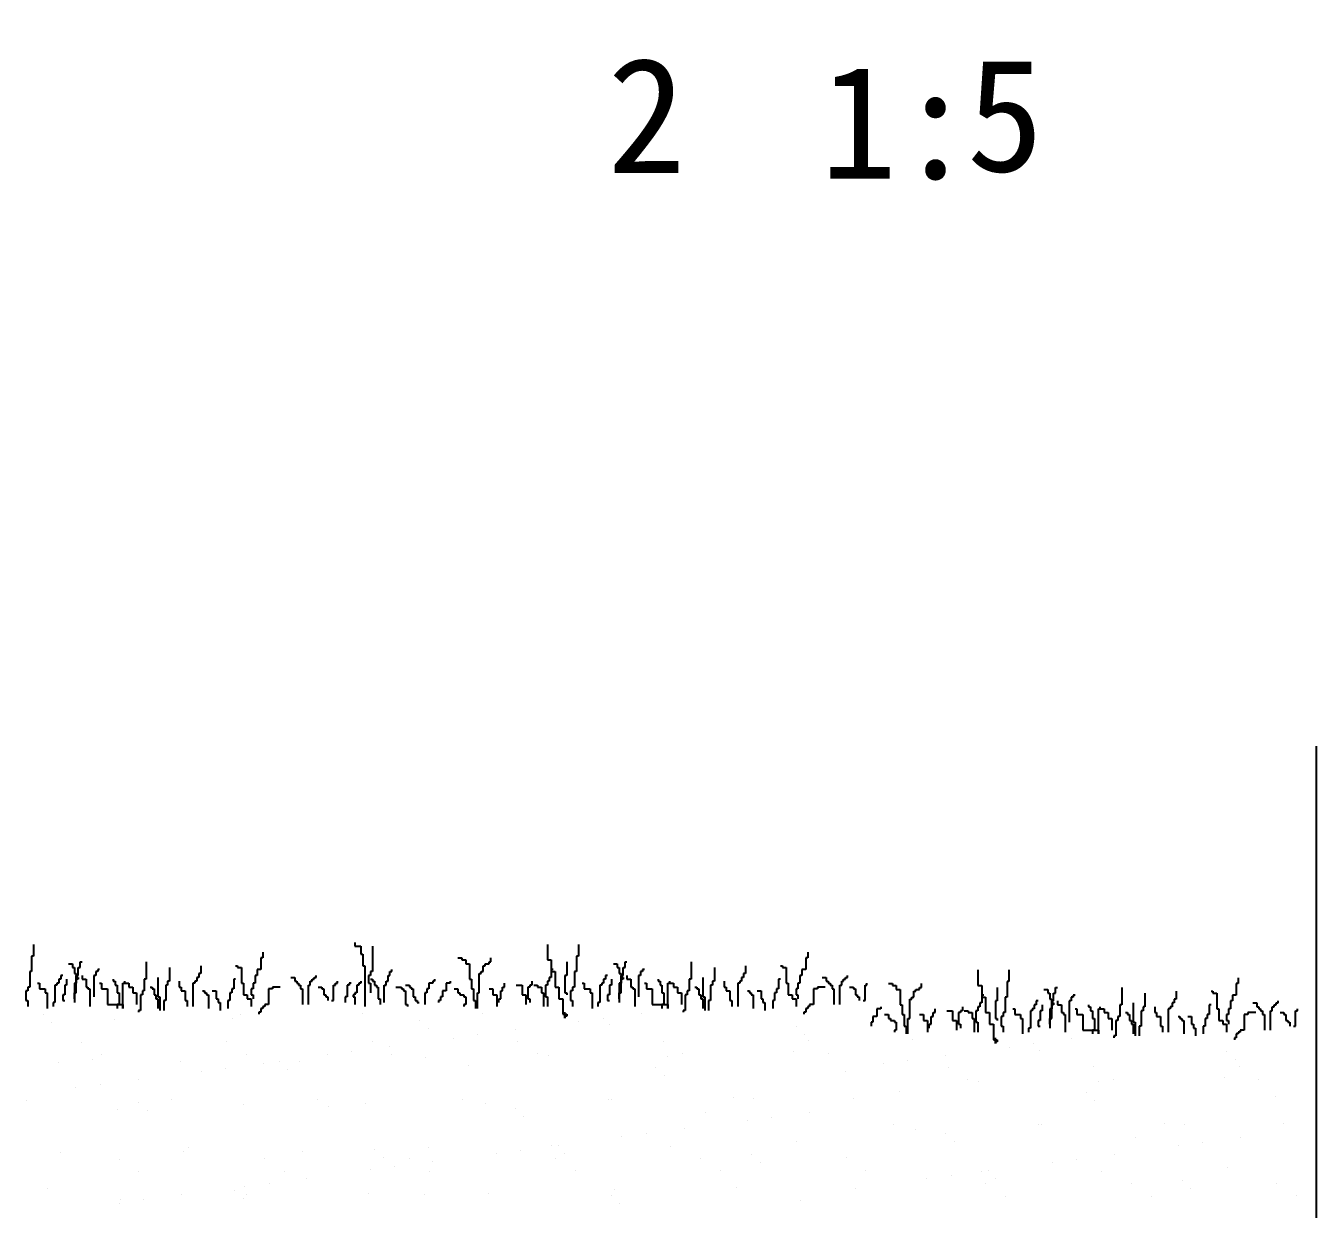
# Model space of a CAD drawing. Extents: x -2485 to 10115, y 1417 to 7253.
# Drawn here: x 4727 to 5279, y 2780 to 3286 of the extents above; entities that cross this region are included whole.
import ezdxf

# ---------------------------------------------------------------- set-up
doc = ezdxf.new("R2010")
doc.units = 0
doc.header["$MEASUREMENT"] = 0
for name, color, linetype in [('LEVEL', 2, 'CONTINUOUS'), ('STAIR', 140, 'CONTINUOUS'), ('TEXT', 41, 'CONTINUOUS'), ('TREE', 3, 'CONTINUOUS')]:
    doc.layers.add(name, color=color, linetype=linetype)

# ---------------------------------------------------------------- blocks, each defined once
blk = doc.blocks.new('A$C238B2765')
at = {"layer": 'TEXT', "linetype": 'CONTINUOUS'}
h = blk.add_hatch(color=256, dxfattribs=at)
edge = h.paths.add_edge_path()
edge.add_arc((145, 145), 145, 90, 450)
edge = h.paths.add_edge_path(flags=16)
edge.add_arc((145, 145), 140, 90, 450)
blk.add_text('2', height=184.1, rotation=90, dxfattribs=at).set_placement((235.1, 79.2))

msp = doc.modelspace()

# ---------------------------------------------------------------- linework, layer by layer
at = {"layer": 'STAIR', "linetype": 'CONTINUOUS'}
msp.add_line((5279.34, 2978.01), (5279.34, 2547.96), dxfattribs=at)
at = {"layer": 'TREE', "linetype": 'CONTINUOUS'}
for p, q in [((4730.07, 2893.11), (4730.07, 2888.12)), ((4867.7, 2893.94), (4867.7, 2892.28)), ((4867.7, 2892.28), (4870.2, 2892.28)), ((4870.2, 2892.28), (4870.2, 2888.96)), ((4875.19, 2892.28), (4875.19, 2881.48)), ((4950.08, 2893.11), (4950.08, 2886.46)), ((4963.39, 2893.11), (4963.39, 2888.12)), ((4730.07, 2888.12), (4729.23, 2888.12)), ((4729.23, 2888.12), (4729.23, 2881.48)), ((4745.04, 2884.8), (4746.71, 2884.8)), ((4746.71, 2884.8), (4746.71, 2883.14)), ((4750.03, 2883.14), (4750.03, 2885.63)), ((4750.03, 2885.63), (4750.87, 2885.63)), ((4778.32, 2885.63), (4778.32, 2878.15)), ((4828.25, 2887.29), (4827.41, 2887.29)), ((4827.41, 2887.29), (4827.41, 2882.31)), ((4828.25, 2889.79), (4828.25, 2887.29)), ((4870.2, 2888.96), (4871.03, 2888.96)), ((4871.03, 2888.96), (4871.03, 2883.97)), ((4911.8, 2887.29), (4913.47, 2887.29)), ((4913.47, 2887.29), (4913.47, 2886.46)), ((4913.47, 2886.46), (4915.13, 2886.46)), ((4915.13, 2886.46), (4915.13, 2884.8)), ((4915.13, 2884.8), (4916.79, 2884.8)), ((4916.79, 2884.8), (4916.79, 2878.15)), ((4923.45, 2883.97), (4923.45, 2884.8)), ((4923.45, 2884.8), (4925.11, 2884.8)), ((4925.11, 2884.8), (4925.11, 2885.63)), ((4925.11, 2885.63), (4925.95, 2885.63)), ((4925.95, 2885.63), (4925.95, 2887.29)), ((4950.08, 2886.46), (4951.74, 2886.46)), ((4951.74, 2886.46), (4951.74, 2881.48)), ((4958.4, 2885.63), (4958.4, 2879.82)), ((4963.39, 2888.12), (4962.56, 2888.12)), ((4962.56, 2888.12), (4962.56, 2881.48)), ((4978.36, 2884.8), (4980.03, 2884.8)), ((4980.03, 2884.8), (4980.03, 2883.14)), ((4983.36, 2883.14), (4983.36, 2885.63)), ((4983.36, 2885.63), (4984.19, 2885.63)), ((5011.65, 2885.63), (5011.65, 2878.15)), ((5061.57, 2887.29), (5060.74, 2887.29)), ((5060.74, 2887.29), (5060.74, 2882.31)), ((5061.57, 2889.79), (5061.57, 2887.29)), ((4729.23, 2881.48), (4728.4, 2881.48)), ((4728.4, 2881.48), (4728.4, 2874.83)), ((4742.55, 2879.82), (4741.71, 2879.82)), ((4741.71, 2879.82), (4741.71, 2878.15)), ((4746.71, 2883.14), (4747.54, 2883.14)), ((4747.54, 2883.14), (4747.54, 2880.65)), ((4747.54, 2880.65), (4748.37, 2880.65)), ((4748.37, 2880.65), (4748.37, 2878.99)), ((4748.37, 2872.34), (4748.37, 2879.82)), ((4748.37, 2879.82), (4749.2, 2879.82)), ((4749.2, 2879.82), (4749.2, 2883.14)), ((4749.2, 2883.14), (4750.03, 2883.14)), ((4750.87, 2879.82), (4750.87, 2878.15)), ((4756.69, 2879.82), (4755.86, 2879.82)), ((4755.86, 2879.82), (4755.86, 2870.68)), ((4757.52, 2881.48), (4756.69, 2881.48)), ((4756.69, 2881.48), (4756.69, 2879.82)), ((4758.35, 2882.31), (4757.52, 2882.31)), ((4757.52, 2882.31), (4757.52, 2881.48)), ((4788.31, 2883.14), (4788.31, 2877.32)), ((4801.62, 2880.65), (4800.79, 2880.65)), ((4800.79, 2880.65), (4800.79, 2878.99)), ((4801.62, 2883.97), (4801.62, 2880.65)), ((4816.6, 2883.97), (4817.43, 2883.97)), ((4817.43, 2883.97), (4817.43, 2883.14)), ((4817.43, 2883.14), (4819.09, 2883.14)), ((4819.09, 2883.14), (4819.09, 2876.49)), ((4825.75, 2879.82), (4824.92, 2879.82)), ((4824.92, 2879.82), (4824.92, 2876.49)), ((4827.41, 2882.31), (4825.75, 2882.31)), ((4825.75, 2882.31), (4825.75, 2879.82)), ((4851.06, 2878.99), (4851.06, 2879.82)), ((4871.03, 2883.97), (4871.86, 2883.97)), ((4871.86, 2883.97), (4871.86, 2866.52)), ((4874.36, 2879.82), (4873.53, 2879.82)), ((4873.53, 2879.82), (4873.53, 2876.49)), ((4875.19, 2881.48), (4874.36, 2881.48)), ((4874.36, 2881.48), (4874.36, 2879.82)), ((4881.85, 2877.32), (4881.85, 2879.82)), ((4881.85, 2879.82), (4882.68, 2879.82)), ((4882.68, 2879.82), (4882.68, 2881.48)), ((4882.68, 2881.48), (4883.51, 2881.48)), ((4883.51, 2881.48), (4883.51, 2882.31)), ((4920.95, 2872.34), (4920.95, 2880.65)), ((4920.95, 2880.65), (4921.79, 2880.65)), ((4921.79, 2880.65), (4921.79, 2881.48)), ((4921.79, 2881.48), (4922.62, 2881.48)), ((4922.62, 2881.48), (4922.62, 2883.97)), ((4922.62, 2883.97), (4923.45, 2883.97)), ((4952.57, 2882.31), (4951.74, 2882.31)), ((4951.74, 2882.31), (4951.74, 2878.99)), ((4951.74, 2881.48), (4953.4, 2881.48)), ((4953.4, 2881.48), (4953.4, 2874.83)), ((4958.4, 2879.82), (4957.56, 2879.82)), ((4957.56, 2879.82), (4957.56, 2872.34)), ((4962.56, 2881.48), (4961.72, 2881.48)), ((4961.72, 2881.48), (4961.72, 2874.83)), ((4975.87, 2879.82), (4975.04, 2879.82)), ((4975.04, 2879.82), (4975.04, 2878.15)), ((4980.03, 2883.14), (4980.86, 2883.14)), ((4980.86, 2883.14), (4980.86, 2880.65)), ((4980.86, 2880.65), (4981.69, 2880.65)), ((4981.69, 2880.65), (4981.69, 2878.99)), ((4981.69, 2872.34), (4981.69, 2879.82)), ((4981.69, 2879.82), (4982.52, 2879.82)), ((4982.52, 2879.82), (4982.52, 2883.14)), ((4982.52, 2883.14), (4983.36, 2883.14)), ((4984.19, 2879.82), (4984.19, 2878.15)), ((4990.01, 2879.82), (4989.18, 2879.82)), ((4989.18, 2879.82), (4989.18, 2870.68)), ((4990.85, 2881.48), (4990.01, 2881.48)), ((4990.01, 2881.48), (4990.01, 2879.82)), ((4991.68, 2882.31), (4990.85, 2882.31)), ((4990.85, 2882.31), (4990.85, 2881.48)), ((5021.63, 2883.14), (5021.63, 2877.32)), ((5034.94, 2880.65), (5034.11, 2880.65)), ((5034.11, 2880.65), (5034.11, 2878.99)), ((5034.94, 2883.97), (5034.94, 2880.65)), ((5049.92, 2883.97), (5050.75, 2883.97)), ((5050.75, 2883.97), (5050.75, 2883.14)), ((5050.75, 2883.14), (5052.42, 2883.14)), ((5052.42, 2883.14), (5052.42, 2876.49)), ((5059.07, 2879.82), (5058.24, 2879.82)), ((5058.24, 2879.82), (5058.24, 2876.49)), ((5060.74, 2882.31), (5059.07, 2882.31)), ((5059.07, 2882.31), (5059.07, 2879.82)), ((5078.65, 2878.99), (5078.65, 2879.82)), ((5134.46, 2882.16), (5134.46, 2875.51)), ((5147.78, 2882.16), (5147.78, 2877.17)), ((4728.4, 2874.83), (4727.57, 2874.83)), ((4727.57, 2874.83), (4727.57, 2873.17)), ((4731.73, 2876.49), (4732.56, 2876.49)), ((4732.56, 2876.49), (4732.56, 2874)), ((4732.56, 2874), (4735.06, 2874)), ((4735.06, 2874), (4735.06, 2872.34)), ((4740.05, 2875.66), (4739.22, 2875.66)), ((4739.22, 2875.66), (4739.22, 2868.18)), ((4740.88, 2876.49), (4740.05, 2876.49)), ((4740.05, 2876.49), (4740.05, 2875.66)), ((4741.71, 2878.15), (4740.88, 2878.15)), ((4740.88, 2878.15), (4740.88, 2876.49)), ((4744.21, 2875.66), (4743.38, 2875.66)), ((4743.38, 2875.66), (4743.38, 2871.51)), ((4744.21, 2878.15), (4744.21, 2875.66)), ((4748.37, 2876.49), (4747.54, 2876.49)), ((4747.54, 2876.49), (4747.54, 2868.18)), ((4748.37, 2878.99), (4749.2, 2878.99)), ((4749.2, 2878.15), (4748.37, 2878.15)), ((4748.37, 2878.15), (4748.37, 2876.49)), ((4749.2, 2878.99), (4749.2, 2878.15)), ((4750.87, 2878.15), (4752.53, 2878.15)), ((4752.53, 2878.15), (4752.53, 2874.83)), ((4752.53, 2874.83), (4753.36, 2874.83)), ((4753.36, 2874.83), (4753.36, 2874)), ((4753.36, 2874), (4754.19, 2874)), ((4754.19, 2874), (4754.19, 2866.52)), ((4758.35, 2876.49), (4759.19, 2876.49)), ((4759.19, 2876.49), (4759.19, 2874)), ((4759.19, 2874), (4761.68, 2874)), ((4761.68, 2874), (4761.68, 2867.35)), ((4764.18, 2878.15), (4764.18, 2877.32)), ((4764.18, 2877.32), (4765.01, 2877.32)), ((4765.01, 2877.32), (4765.01, 2875.66)), ((4765.01, 2875.66), (4765.84, 2875.66)), ((4765.84, 2875.66), (4765.84, 2872.34)), ((4768.34, 2865.69), (4768.34, 2876.49)), ((4768.34, 2876.49), (4769.17, 2876.49)), ((4769.17, 2876.49), (4769.17, 2877.32)), ((4769.17, 2876.49), (4770.84, 2876.49)), ((4770.84, 2876.49), (4770.84, 2874.83)), ((4770.84, 2874.83), (4772.5, 2874.83)), ((4772.5, 2874.83), (4772.5, 2872.34)), ((4778.32, 2878.15), (4777.49, 2878.15)), ((4777.49, 2878.15), (4777.49, 2873.17)), ((4779.99, 2874.83), (4780.82, 2874.83)), ((4780.82, 2874.83), (4780.82, 2874)), ((4780.82, 2874), (4781.65, 2874)), ((4781.65, 2874), (4781.65, 2871.51)), ((4783.32, 2878.99), (4783.32, 2870.68)), ((4787.48, 2875.66), (4786.64, 2875.66)), ((4786.64, 2875.66), (4786.64, 2869.01)), ((4788.31, 2877.32), (4787.48, 2877.32)), ((4787.48, 2877.32), (4787.48, 2875.66)), ((4792.47, 2877.32), (4792.47, 2874.83)), ((4792.47, 2874.83), (4793.3, 2874.83)), ((4793.3, 2874.83), (4793.3, 2873.17)), ((4799.12, 2876.49), (4798.29, 2876.49)), ((4798.29, 2876.49), (4798.29, 2866.52)), ((4799.96, 2877.32), (4799.12, 2877.32)), ((4799.12, 2877.32), (4799.12, 2876.49)), ((4800.79, 2878.99), (4799.96, 2878.99)), ((4799.96, 2878.99), (4799.96, 2877.32)), ((4815.77, 2874), (4814.93, 2874)), ((4814.93, 2874), (4814.93, 2872.34)), ((4816.6, 2878.15), (4815.77, 2878.15)), ((4815.77, 2878.15), (4815.77, 2874)), ((4819.09, 2876.49), (4819.93, 2876.49)), ((4819.93, 2876.49), (4819.93, 2871.51)), ((4824.09, 2874), (4823.25, 2874)), ((4823.25, 2874), (4823.25, 2871.51)), ((4824.92, 2876.49), (4824.09, 2876.49)), ((4824.09, 2876.49), (4824.09, 2874)), ((4832.41, 2874), (4830.74, 2874)), ((4830.74, 2874), (4830.74, 2867.35)), ((4835.73, 2874.83), (4832.41, 2874.83)), ((4832.41, 2874.83), (4832.41, 2874)), ((4840.25, 2878.99), (4841.91, 2878.99)), ((4841.91, 2878.99), (4841.91, 2877.32)), ((4841.91, 2877.32), (4842.74, 2877.32)), ((4842.74, 2877.32), (4842.74, 2876.49)), ((4842.74, 2876.49), (4843.57, 2876.49)), ((4843.57, 2876.49), (4843.57, 2875.66)), ((4843.57, 2875.66), (4844.41, 2875.66)), ((4844.41, 2875.66), (4844.41, 2874)), ((4844.41, 2874), (4845.24, 2874)), ((4845.24, 2874), (4845.24, 2867.35)), ((4847.73, 2867.35), (4847.73, 2875.66)), ((4847.73, 2875.66), (4848.57, 2875.66)), ((4848.57, 2875.66), (4848.57, 2877.32)), ((4848.57, 2877.32), (4849.4, 2877.32)), ((4849.4, 2877.32), (4849.4, 2878.15)), ((4849.4, 2878.15), (4850.23, 2878.15)), ((4850.23, 2878.15), (4850.23, 2878.99)), ((4850.23, 2878.99), (4851.06, 2878.99)), ((4851.89, 2874.83), (4853.56, 2874.83)), ((4853.56, 2874.83), (4853.56, 2874)), ((4853.56, 2874), (4854.39, 2874)), ((4854.39, 2874), (4854.39, 2871.51)), ((4858.55, 2869.01), (4858.55, 2875.66)), ((4858.55, 2875.66), (4859.38, 2875.66)), ((4859.38, 2875.66), (4859.38, 2876.49)), ((4859.38, 2876.49), (4860.21, 2876.49)), ((4860.21, 2876.49), (4860.21, 2877.32)), ((4865.21, 2875.66), (4864.37, 2875.66)), ((4864.37, 2875.66), (4864.37, 2870.68)), ((4866.04, 2876.49), (4865.21, 2876.49)), ((4865.21, 2876.49), (4865.21, 2875.66)), ((4869.37, 2875.66), (4868.53, 2875.66)), ((4868.53, 2875.66), (4868.53, 2872.34)), ((4870.2, 2876.49), (4869.37, 2876.49)), ((4869.37, 2876.49), (4869.37, 2875.66)), ((4870.2, 2877.32), (4870.2, 2876.49)), ((4873.53, 2876.49), (4874.36, 2876.49)), ((4874.36, 2878.15), (4875.19, 2878.15)), ((4874.36, 2876.49), (4874.36, 2872.34)), ((4875.19, 2878.15), (4875.19, 2877.32)), ((4875.19, 2877.32), (4876.02, 2877.32)), ((4876.02, 2877.32), (4876.02, 2875.66)), ((4876.02, 2875.66), (4876.86, 2875.66)), ((4876.86, 2875.66), (4876.86, 2874.83)), ((4876.86, 2874.83), (4877.69, 2874.83)), ((4877.69, 2874.83), (4877.69, 2869.85)), ((4880.18, 2868.18), (4880.18, 2875.66)), ((4880.18, 2875.66), (4881.02, 2875.66)), ((4881.02, 2875.66), (4881.02, 2877.32)), ((4881.02, 2877.32), (4881.85, 2877.32)), ((4885.18, 2874.83), (4887.67, 2874.83)), ((4887.67, 2874.83), (4887.67, 2874)), ((4887.67, 2874), (4888.5, 2874)), ((4888.5, 2874), (4888.5, 2873.17)), ((4889.34, 2875.66), (4891, 2875.66)), ((4891, 2875.66), (4891, 2874.83)), ((4891, 2874.83), (4891.83, 2874.83)), ((4891.83, 2874.83), (4891.83, 2874)), ((4891.83, 2874), (4892.66, 2874)), ((4892.66, 2874), (4892.66, 2870.68)), ((4899.32, 2874), (4898.49, 2874)), ((4898.49, 2874), (4898.49, 2872.34)), ((4900.98, 2876.49), (4899.32, 2876.49)), ((4899.32, 2876.49), (4899.32, 2874)), ((4901.82, 2877.32), (4900.98, 2877.32)), ((4900.98, 2877.32), (4900.98, 2876.49)), ((4901.82, 2878.15), (4901.82, 2877.32)), ((4908.47, 2876.49), (4906.81, 2876.49)), ((4906.81, 2876.49), (4906.81, 2873.17)), ((4908.47, 2877.32), (4908.47, 2876.49)), ((4910.14, 2874), (4911.8, 2874)), ((4911.8, 2874), (4911.8, 2872.34)), ((4916.79, 2878.15), (4917.63, 2878.15)), ((4917.63, 2878.15), (4917.63, 2874)), ((4917.63, 2874), (4918.46, 2874)), ((4918.46, 2874), (4918.46, 2869.01)), ((4925.11, 2874), (4926.78, 2874)), ((4926.78, 2874), (4926.78, 2871.51)), ((4930.94, 2873.17), (4930.94, 2874.83)), ((4930.94, 2874.83), (4931.77, 2874.83)), ((4931.77, 2874.83), (4931.77, 2876.49)), ((4936.76, 2875.66), (4939.26, 2875.66)), ((4939.26, 2875.66), (4939.26, 2871.51)), ((4942.59, 2874.83), (4941.75, 2874.83)), ((4941.75, 2874.83), (4941.75, 2869.85)), ((4943.42, 2875.66), (4942.59, 2875.66)), ((4942.59, 2875.66), (4942.59, 2874.83)), ((4943.42, 2877.32), (4943.42, 2875.66)), ((4944.25, 2875.66), (4945.91, 2875.66)), ((4945.91, 2875.66), (4945.91, 2874.83)), ((4945.91, 2874.83), (4947.58, 2874.83)), ((4947.58, 2874.83), (4947.58, 2872.34)), ((4950.08, 2875.66), (4949.24, 2875.66)), ((4949.24, 2875.66), (4949.24, 2870.68)), ((4950.91, 2877.32), (4950.08, 2877.32)), ((4950.08, 2877.32), (4950.08, 2875.66)), ((4951.74, 2878.99), (4950.91, 2878.99)), ((4950.91, 2878.99), (4950.91, 2877.32)), ((4953.4, 2874.83), (4955.07, 2874.83)), ((4955.07, 2874.83), (4955.07, 2869.85)), ((4961.72, 2874.83), (4960.89, 2874.83)), ((4960.89, 2874.83), (4960.89, 2873.17)), ((4965.05, 2876.49), (4965.88, 2876.49)), ((4965.88, 2876.49), (4965.88, 2874)), ((4965.88, 2874), (4968.38, 2874)), ((4968.38, 2874), (4968.38, 2872.34)), ((4973.37, 2875.66), (4972.54, 2875.66)), ((4972.54, 2875.66), (4972.54, 2868.18)), ((4974.2, 2876.49), (4973.37, 2876.49)), ((4973.37, 2876.49), (4973.37, 2875.66)), ((4975.04, 2878.15), (4974.2, 2878.15)), ((4974.2, 2878.15), (4974.2, 2876.49)), ((4977.53, 2875.66), (4976.7, 2875.66)), ((4976.7, 2875.66), (4976.7, 2871.51)), ((4977.53, 2878.15), (4977.53, 2875.66)), ((4981.69, 2876.49), (4980.86, 2876.49)), ((4980.86, 2876.49), (4980.86, 2868.18)), ((4981.69, 2878.99), (4982.52, 2878.99)), ((4982.52, 2878.15), (4981.69, 2878.15)), ((4981.69, 2878.15), (4981.69, 2876.49)), ((4982.52, 2878.99), (4982.52, 2878.15)), ((4984.19, 2878.15), (4985.85, 2878.15)), ((4985.85, 2878.15), (4985.85, 2874.83)), ((4985.85, 2874.83), (4986.68, 2874.83)), ((4986.68, 2874.83), (4986.68, 2874)), ((4986.68, 2874), (4987.52, 2874)), ((4987.52, 2874), (4987.52, 2866.52)), ((4991.68, 2876.49), (4992.51, 2876.49)), ((4992.51, 2876.49), (4992.51, 2874)), ((4992.51, 2874), (4995.01, 2874)), ((4995.01, 2874), (4995.01, 2867.35)), ((4997.5, 2878.15), (4997.5, 2877.32)), ((4997.5, 2877.32), (4998.33, 2877.32)), ((4998.33, 2877.32), (4998.33, 2875.66)), ((4998.33, 2875.66), (4999.17, 2875.66)), ((4999.17, 2875.66), (4999.17, 2872.34)), ((5001.66, 2865.69), (5001.66, 2876.49)), ((5001.66, 2876.49), (5002.49, 2876.49)), ((5002.49, 2876.49), (5002.49, 2877.32)), ((5002.49, 2876.49), (5004.16, 2876.49)), ((5004.16, 2876.49), (5004.16, 2874.83)), ((5004.16, 2874.83), (5005.82, 2874.83)), ((5005.82, 2874.83), (5005.82, 2872.34)), ((5011.65, 2878.15), (5010.81, 2878.15)), ((5010.81, 2878.15), (5010.81, 2873.17)), ((5013.31, 2874.83), (5014.14, 2874.83)), ((5014.14, 2874.83), (5014.14, 2874)), ((5014.14, 2874), (5014.97, 2874)), ((5014.97, 2874), (5014.97, 2871.51)), ((5016.64, 2878.99), (5016.64, 2870.68)), ((5020.8, 2875.66), (5019.97, 2875.66)), ((5019.97, 2875.66), (5019.97, 2869.01)), ((5021.63, 2877.32), (5020.8, 2877.32)), ((5020.8, 2877.32), (5020.8, 2875.66)), ((5025.79, 2877.32), (5025.79, 2874.83)), ((5025.79, 2874.83), (5026.62, 2874.83)), ((5026.62, 2874.83), (5026.62, 2873.17)), ((5032.45, 2876.49), (5031.61, 2876.49)), ((5031.61, 2876.49), (5031.61, 2866.52)), ((5033.28, 2877.32), (5032.45, 2877.32)), ((5032.45, 2877.32), (5032.45, 2876.49)), ((5034.11, 2878.99), (5033.28, 2878.99)), ((5033.28, 2878.99), (5033.28, 2877.32)), ((5049.09, 2874), (5048.26, 2874)), ((5048.26, 2874), (5048.26, 2872.34)), ((5049.92, 2878.15), (5049.09, 2878.15)), ((5049.09, 2878.15), (5049.09, 2874)), ((5052.42, 2876.49), (5053.25, 2876.49)), ((5053.25, 2876.49), (5053.25, 2871.51)), ((5057.41, 2874), (5056.58, 2874)), ((5056.58, 2874), (5056.58, 2871.51)), ((5058.24, 2876.49), (5057.41, 2876.49)), ((5057.41, 2876.49), (5057.41, 2874)), ((5065.73, 2874), (5064.06, 2874)), ((5064.06, 2874), (5064.06, 2867.35)), ((5069.06, 2874.83), (5065.73, 2874.83)), ((5065.73, 2874.83), (5065.73, 2874)), ((5067.83, 2878.99), (5069.5, 2878.99)), ((5069.5, 2878.99), (5069.5, 2877.32)), ((5069.5, 2877.32), (5070.33, 2877.32)), ((5070.33, 2877.32), (5070.33, 2876.49)), ((5070.33, 2876.49), (5071.16, 2876.49)), ((5071.16, 2876.49), (5071.16, 2875.66)), ((5071.16, 2875.66), (5071.99, 2875.66)), ((5071.99, 2875.66), (5071.99, 2874)), ((5071.99, 2874), (5072.82, 2874)), ((5072.82, 2874), (5072.82, 2867.35)), ((5075.32, 2867.35), (5075.32, 2875.66)), ((5075.32, 2875.66), (5076.15, 2875.66)), ((5076.15, 2875.66), (5076.15, 2877.32)), ((5076.15, 2877.32), (5076.98, 2877.32)), ((5076.98, 2877.32), (5076.98, 2878.15)), ((5076.98, 2878.15), (5077.82, 2878.15)), ((5077.82, 2878.15), (5077.82, 2878.99)), ((5077.82, 2878.99), (5078.65, 2878.99)), ((5079.48, 2874.83), (5081.14, 2874.83)), ((5081.14, 2874.83), (5081.14, 2874)), ((5081.14, 2874), (5081.98, 2874)), ((5081.98, 2874), (5081.98, 2871.51)), ((5086.14, 2869.01), (5086.14, 2875.66)), ((5086.14, 2875.66), (5086.97, 2875.66)), ((5086.97, 2875.66), (5086.97, 2876.49)), ((5096.19, 2876.34), (5097.85, 2876.34)), ((5097.85, 2876.34), (5097.85, 2875.51)), ((5097.85, 2875.51), (5099.52, 2875.51)), ((5099.52, 2875.51), (5099.52, 2873.85)), ((5099.52, 2873.85), (5101.18, 2873.85)), ((5101.18, 2873.85), (5101.18, 2867.2)), ((5107.84, 2873.02), (5107.84, 2873.85)), ((5107.84, 2873.85), (5109.5, 2873.85)), ((5109.5, 2873.85), (5109.5, 2874.68)), ((5109.5, 2874.68), (5110.33, 2874.68)), ((5110.33, 2874.68), (5110.33, 2876.34)), ((5134.46, 2875.51), (5136.13, 2875.51)), ((5136.13, 2875.51), (5136.13, 2870.53)), ((5142.78, 2874.68), (5142.78, 2868.87)), ((5147.78, 2877.17), (5146.94, 2877.17)), ((5146.94, 2877.17), (5146.94, 2870.53)), ((5162.75, 2873.85), (5164.42, 2873.85)), ((5164.42, 2873.85), (5164.42, 2872.19)), ((5167.75, 2872.19), (5167.75, 2874.68)), ((5167.75, 2874.68), (5168.58, 2874.68)), ((5196.04, 2874.68), (5196.04, 2867.2)), ((5245.96, 2876.34), (5245.13, 2876.34)), ((5245.13, 2876.34), (5245.13, 2871.36)), ((5245.96, 2878.84), (5245.96, 2876.34)), ((4727.57, 2873.17), (4726.74, 2873.17)), ((4726.74, 2873.17), (4726.74, 2869.01)), ((4726.74, 2869.01), (4727.57, 2869.01)), ((4727.57, 2869.01), (4727.57, 2866.52)), ((4735.06, 2872.34), (4735.89, 2872.34)), ((4735.89, 2872.34), (4735.89, 2865.69)), ((4739.22, 2868.18), (4738.39, 2868.18)), ((4738.39, 2868.18), (4738.39, 2866.52)), ((4743.38, 2871.51), (4742.55, 2871.51)), ((4742.55, 2871.51), (4742.55, 2869.01)), ((4742.55, 2869.01), (4743.38, 2869.01)), ((4747.54, 2869.85), (4747.54, 2872.34)), ((4747.54, 2872.34), (4748.37, 2872.34)), ((4765.84, 2872.34), (4766.68, 2872.34)), ((4766.68, 2872.34), (4766.68, 2867.35)), ((4772.5, 2872.34), (4774.16, 2872.34)), ((4774.16, 2872.34), (4774.16, 2867.35)), ((4776.66, 2871.51), (4775.83, 2871.51)), ((4775.83, 2871.51), (4775.83, 2864.86)), ((4777.49, 2873.17), (4776.66, 2873.17)), ((4776.66, 2873.17), (4776.66, 2871.51)), ((4781.65, 2871.51), (4782.48, 2871.51)), ((4782.48, 2871.51), (4782.48, 2869.85)), ((4782.48, 2869.85), (4783.32, 2869.85)), ((4783.32, 2870.68), (4784.15, 2870.68)), ((4783.32, 2869.85), (4783.32, 2865.69)), ((4784.15, 2870.68), (4784.15, 2864.86)), ((4786.64, 2869.01), (4785.81, 2869.01)), ((4785.81, 2869.01), (4785.81, 2864.86)), ((4793.3, 2873.17), (4794.96, 2873.17)), ((4794.96, 2873.17), (4794.96, 2869.01)), ((4794.96, 2869.01), (4795.8, 2869.01)), ((4795.8, 2869.01), (4795.8, 2866.52)), ((4802.45, 2873.17), (4803.29, 2873.17)), ((4803.29, 2873.17), (4803.29, 2872.34)), ((4803.29, 2872.34), (4804.12, 2872.34)), ((4804.12, 2872.34), (4804.12, 2871.51)), ((4804.12, 2871.51), (4804.95, 2871.51)), ((4804.95, 2871.51), (4804.95, 2865.69)), ((4806.61, 2873.17), (4808.28, 2873.17)), ((4808.28, 2873.17), (4808.28, 2869.85)), ((4808.28, 2869.85), (4809.11, 2869.85)), ((4809.11, 2869.85), (4809.11, 2868.18)), ((4809.11, 2868.18), (4809.94, 2868.18)), ((4809.94, 2868.18), (4809.94, 2864.86)), ((4814.1, 2869.01), (4813.27, 2869.01)), ((4813.27, 2869.01), (4813.27, 2865.69)), ((4814.93, 2872.34), (4814.1, 2872.34)), ((4814.1, 2872.34), (4814.1, 2869.01)), ((4819.93, 2871.51), (4821.59, 2871.51)), ((4821.59, 2871.51), (4821.59, 2869.85)), ((4821.59, 2869.85), (4823.25, 2869.85)), ((4823.25, 2871.51), (4824.09, 2871.51)), ((4823.25, 2869.85), (4823.25, 2866.52)), ((4824.09, 2871.51), (4824.09, 2869.85)), ((4854.39, 2871.51), (4855.22, 2871.51)), ((4855.22, 2871.51), (4855.22, 2870.68)), ((4855.22, 2870.68), (4856.05, 2870.68)), ((4856.05, 2870.68), (4856.05, 2869.01)), ((4857.72, 2869.01), (4858.55, 2869.01)), ((4864.37, 2870.68), (4863.54, 2870.68)), ((4863.54, 2870.68), (4863.54, 2868.18)), ((4867.7, 2871.51), (4866.87, 2871.51)), ((4866.87, 2871.51), (4866.87, 2870.68)), ((4866.87, 2870.68), (4867.7, 2870.68)), ((4868.53, 2872.34), (4867.7, 2872.34)), ((4867.7, 2872.34), (4867.7, 2871.51)), ((4867.7, 2870.68), (4867.7, 2867.35)), ((4877.69, 2869.85), (4878.52, 2869.85)), ((4878.52, 2869.85), (4878.52, 2867.35)), ((4888.5, 2873.17), (4889.34, 2873.17)), ((4889.34, 2873.17), (4889.34, 2867.35)), ((4892.66, 2870.68), (4893.5, 2870.68)), ((4893.5, 2870.68), (4893.5, 2869.01)), ((4893.5, 2869.01), (4894.33, 2869.01)), ((4894.33, 2869.01), (4894.33, 2868.18)), ((4894.33, 2868.18), (4895.16, 2868.18)), ((4898.49, 2872.34), (4897.66, 2872.34)), ((4897.66, 2872.34), (4897.66, 2867.35)), ((4904.31, 2869.01), (4903.48, 2869.01)), ((4903.48, 2869.01), (4903.48, 2868.18)), ((4905.14, 2870.68), (4904.31, 2870.68)), ((4904.31, 2870.68), (4904.31, 2869.01)), ((4906.81, 2873.17), (4905.14, 2873.17)), ((4905.14, 2873.17), (4905.14, 2870.68)), ((4911.8, 2872.34), (4912.63, 2872.34)), ((4912.63, 2872.34), (4912.63, 2871.51)), ((4912.63, 2871.51), (4914.3, 2871.51)), ((4914.3, 2871.51), (4914.3, 2870.68)), ((4914.3, 2870.68), (4915.13, 2870.68)), ((4915.13, 2870.68), (4915.13, 2867.35)), ((4918.46, 2869.01), (4919.29, 2869.01)), ((4919.29, 2869.01), (4919.29, 2865.69)), ((4920.12, 2865.69), (4920.12, 2872.34)), ((4920.12, 2872.34), (4920.95, 2872.34)), ((4926.78, 2871.51), (4928.44, 2871.51)), ((4928.44, 2871.51), (4928.44, 2866.52)), ((4929.27, 2868.18), (4929.27, 2869.85)), ((4929.27, 2869.85), (4930.11, 2869.85)), ((4930.11, 2869.85), (4930.11, 2873.17)), ((4930.11, 2873.17), (4930.94, 2873.17)), ((4939.26, 2871.51), (4940.92, 2871.51)), ((4940.92, 2871.51), (4940.92, 2867.35)), ((4941.75, 2869.85), (4942.59, 2869.85)), ((4942.59, 2869.85), (4942.59, 2868.18)), ((4947.58, 2872.34), (4948.41, 2872.34)), ((4948.41, 2872.34), (4948.41, 2866.52)), ((4949.24, 2870.68), (4950.08, 2870.68)), ((4950.08, 2870.68), (4950.08, 2866.52)), ((4955.07, 2869.85), (4956.73, 2869.85)), ((4956.73, 2869.85), (4956.73, 2863.2)), ((4957.56, 2872.34), (4958.4, 2872.34)), ((4958.4, 2872.34), (4958.4, 2871.51)), ((4960.89, 2873.17), (4960.06, 2873.17)), ((4960.06, 2873.17), (4960.06, 2869.01)), ((4960.06, 2869.01), (4960.89, 2869.01)), ((4960.89, 2869.01), (4960.89, 2866.52)), ((4968.38, 2872.34), (4969.21, 2872.34)), ((4969.21, 2872.34), (4969.21, 2865.69)), ((4972.54, 2868.18), (4971.71, 2868.18)), ((4971.71, 2868.18), (4971.71, 2866.52)), ((4976.7, 2871.51), (4975.87, 2871.51)), ((4975.87, 2871.51), (4975.87, 2869.01)), ((4975.87, 2869.01), (4976.7, 2869.01)), ((4980.86, 2869.85), (4980.86, 2872.34)), ((4980.86, 2872.34), (4981.69, 2872.34)), ((4999.17, 2872.34), (5000, 2872.34)), ((5000, 2872.34), (5000, 2867.35)), ((5005.82, 2872.34), (5007.49, 2872.34)), ((5007.49, 2872.34), (5007.49, 2867.35)), ((5009.98, 2871.51), (5009.15, 2871.51)), ((5009.15, 2871.51), (5009.15, 2864.86)), ((5010.81, 2873.17), (5009.98, 2873.17)), ((5009.98, 2873.17), (5009.98, 2871.51)), ((5014.97, 2871.51), (5015.81, 2871.51)), ((5015.81, 2871.51), (5015.81, 2869.85)), ((5015.81, 2869.85), (5016.64, 2869.85)), ((5016.64, 2870.68), (5017.47, 2870.68)), ((5016.64, 2869.85), (5016.64, 2865.69)), ((5017.47, 2870.68), (5017.47, 2864.86)), ((5019.97, 2869.01), (5019.13, 2869.01)), ((5019.13, 2869.01), (5019.13, 2864.86)), ((5026.62, 2873.17), (5028.29, 2873.17)), ((5028.29, 2873.17), (5028.29, 2869.01)), ((5028.29, 2869.01), (5029.12, 2869.01)), ((5029.12, 2869.01), (5029.12, 2866.52)), ((5035.78, 2873.17), (5036.61, 2873.17)), ((5036.61, 2873.17), (5036.61, 2872.34)), ((5036.61, 2872.34), (5037.44, 2872.34)), ((5037.44, 2872.34), (5037.44, 2871.51)), ((5037.44, 2871.51), (5038.27, 2871.51)), ((5038.27, 2871.51), (5038.27, 2865.69)), ((5039.94, 2873.17), (5041.6, 2873.17)), ((5041.6, 2873.17), (5041.6, 2869.85)), ((5041.6, 2869.85), (5042.43, 2869.85)), ((5042.43, 2869.85), (5042.43, 2868.18)), ((5042.43, 2868.18), (5043.26, 2868.18)), ((5043.26, 2868.18), (5043.26, 2864.86)), ((5047.42, 2869.01), (5046.59, 2869.01)), ((5046.59, 2869.01), (5046.59, 2865.69)), ((5048.26, 2872.34), (5047.42, 2872.34)), ((5047.42, 2872.34), (5047.42, 2869.01)), ((5053.25, 2871.51), (5054.91, 2871.51)), ((5054.91, 2871.51), (5054.91, 2869.85)), ((5054.91, 2869.85), (5056.58, 2869.85)), ((5056.58, 2871.51), (5057.41, 2871.51)), ((5056.58, 2869.85), (5056.58, 2866.52)), ((5057.41, 2871.51), (5057.41, 2869.85)), ((5081.98, 2871.51), (5082.81, 2871.51)), ((5082.81, 2871.51), (5082.81, 2870.68)), ((5082.81, 2870.68), (5083.64, 2870.68)), ((5083.64, 2870.68), (5083.64, 2869.01)), ((5085.3, 2869.01), (5086.14, 2869.01)), ((5105.34, 2861.39), (5105.34, 2869.7)), ((5105.34, 2869.7), (5106.17, 2869.7)), ((5106.17, 2869.7), (5106.17, 2870.53)), ((5106.17, 2870.53), (5107.01, 2870.53)), ((5107.01, 2870.53), (5107.01, 2873.02)), ((5107.01, 2873.02), (5107.84, 2873.02)), ((5136.13, 2868.03), (5135.3, 2868.03)), ((5135.3, 2868.03), (5135.3, 2866.37)), ((5136.96, 2871.36), (5136.13, 2871.36)), ((5136.13, 2871.36), (5136.13, 2868.03)), ((5136.13, 2870.53), (5137.79, 2870.53)), ((5137.79, 2870.53), (5137.79, 2863.88)), ((5142.78, 2868.87), (5141.95, 2868.87)), ((5141.95, 2868.87), (5141.95, 2861.39)), ((5146.94, 2870.53), (5146.11, 2870.53)), ((5146.11, 2870.53), (5146.11, 2863.88)), ((5160.26, 2868.87), (5159.43, 2868.87)), ((5159.43, 2868.87), (5159.43, 2867.2)), ((5164.42, 2872.19), (5165.25, 2872.19)), ((5165.25, 2872.19), (5165.25, 2869.7)), ((5165.25, 2869.7), (5166.08, 2869.7)), ((5166.08, 2869.7), (5166.08, 2868.03)), ((5166.08, 2861.39), (5166.08, 2868.87)), ((5166.08, 2868.87), (5166.91, 2868.87)), ((5166.08, 2868.03), (5166.91, 2868.03)), ((5166.91, 2868.87), (5166.91, 2872.19)), ((5166.91, 2872.19), (5167.75, 2872.19)), ((5166.91, 2868.03), (5166.91, 2867.2)), ((5168.58, 2868.87), (5168.58, 2867.2)), ((5174.4, 2868.87), (5173.57, 2868.87)), ((5173.57, 2868.87), (5173.57, 2859.73)), ((5175.23, 2870.53), (5174.4, 2870.53)), ((5174.4, 2870.53), (5174.4, 2868.87)), ((5176.07, 2871.36), (5175.23, 2871.36)), ((5175.23, 2871.36), (5175.23, 2870.53)), ((5201.03, 2868.03), (5201.03, 2859.73)), ((5206.02, 2872.19), (5206.02, 2866.37)), ((5218.5, 2868.03), (5217.67, 2868.03)), ((5217.67, 2868.03), (5217.67, 2866.37)), ((5219.33, 2869.7), (5218.5, 2869.7)), ((5218.5, 2869.7), (5218.5, 2868.03)), ((5219.33, 2873.02), (5219.33, 2869.7)), ((5234.31, 2873.02), (5235.14, 2873.02)), ((5235.14, 2873.02), (5235.14, 2872.19)), ((5235.14, 2872.19), (5236.81, 2872.19)), ((5236.81, 2872.19), (5236.81, 2865.54)), ((5243.46, 2868.87), (5242.63, 2868.87)), ((5242.63, 2868.87), (5242.63, 2865.54)), ((5245.13, 2871.36), (5243.46, 2871.36)), ((5243.46, 2871.36), (5243.46, 2868.87)), ((5252.22, 2868.03), (5253.88, 2868.03)), ((5253.88, 2868.03), (5253.88, 2866.37)), ((5262.2, 2867.2), (5262.2, 2868.03)), ((5262.2, 2868.03), (5263.04, 2868.03)), ((5263.04, 2868.03), (5263.04, 2868.87)), ((4734.16, 2862.96), (4734.16, 2862.96)), ((4761.68, 2867.35), (4768.34, 2867.35)), ((4766.68, 2867.35), (4765.84, 2867.35)), ((4765.84, 2867.35), (4765.84, 2865.69)), ((4768.34, 2867.35), (4768.34, 2865.69)), ((4775.83, 2864.86), (4775, 2864.86)), ((4775, 2864.86), (4775, 2864.03)), ((4818.67, 2862.95), (4818.67, 2862.95)), ((4827.41, 2864.03), (4826.58, 2864.03)), ((4826.58, 2864.03), (4826.58, 2863.2)), ((4828.25, 2865.69), (4827.41, 2865.69)), ((4827.41, 2865.69), (4827.41, 2864.03)), ((4829.08, 2866.52), (4828.25, 2866.52)), ((4828.25, 2866.52), (4828.25, 2865.69)), ((4830.74, 2867.35), (4829.08, 2867.35)), ((4829.08, 2867.35), (4829.08, 2866.52)), ((4871.03, 2863.61), (4871.03, 2863.61)), ((4889.34, 2867.35), (4890.17, 2867.35)), ((4890.17, 2867.35), (4890.17, 2866.52)), ((4915.13, 2867.35), (4914.3, 2867.35)), ((4914.3, 2867.35), (4914.3, 2866.52)), ((4922.19, 2863.37), (4922.19, 2863.37)), ((4956.73, 2863.2), (4958.4, 2863.2)), ((4957.56, 2861.54), (4957.56, 2864.03)), ((4958.4, 2863.2), (4958.4, 2862.37)), ((4990.22, 2863.54), (4990.22, 2863.54)), ((4995.01, 2867.35), (5001.66, 2867.35)), ((5000, 2867.35), (4999.17, 2867.35)), ((4999.17, 2867.35), (4999.17, 2865.69)), ((5001.66, 2867.35), (5001.66, 2865.69)), ((5009.15, 2864.86), (5008.32, 2864.86)), ((5008.32, 2864.86), (5008.32, 2864.03)), ((5060.74, 2864.03), (5059.9, 2864.03)), ((5059.9, 2864.03), (5059.9, 2863.2)), ((5061.57, 2865.69), (5060.74, 2865.69)), ((5060.74, 2865.69), (5060.74, 2864.03)), ((5062.4, 2866.52), (5061.57, 2866.52)), ((5061.57, 2866.52), (5061.57, 2865.69)), ((5064.06, 2867.35), (5062.4, 2867.35)), ((5062.4, 2867.35), (5062.4, 2866.52)), ((5092.86, 2865.54), (5091.2, 2865.54)), ((5091.2, 2865.54), (5091.2, 2862.22)), ((5092.86, 2866.37), (5092.86, 2865.54)), ((5094.53, 2863.05), (5096.19, 2863.05)), ((5096.19, 2863.05), (5096.19, 2861.39)), ((5101.18, 2867.2), (5102.01, 2867.2)), ((5102.01, 2867.2), (5102.01, 2863.05)), ((5102.01, 2863.05), (5102.85, 2863.05)), ((5102.85, 2863.05), (5102.85, 2858.06)), ((5109.5, 2863.05), (5111.17, 2863.05)), ((5111.17, 2863.05), (5111.17, 2860.56)), ((5115.33, 2862.22), (5115.33, 2863.88)), ((5115.33, 2863.88), (5116.16, 2863.88)), ((5116.16, 2863.88), (5116.16, 2865.54)), ((5121.15, 2864.71), (5123.65, 2864.71)), ((5123.65, 2864.71), (5123.65, 2860.56)), ((5126.98, 2863.88), (5126.14, 2863.88)), ((5126.14, 2863.88), (5126.14, 2858.9)), ((5127.81, 2864.71), (5126.98, 2864.71)), ((5126.98, 2864.71), (5126.98, 2863.88)), ((5127.81, 2866.37), (5127.81, 2864.71)), ((5128.64, 2864.71), (5130.3, 2864.71)), ((5130.3, 2864.71), (5130.3, 2863.88)), ((5130.3, 2863.88), (5131.97, 2863.88)), ((5131.97, 2863.88), (5131.97, 2861.39)), ((5134.46, 2864.71), (5133.63, 2864.71)), ((5133.63, 2864.71), (5133.63, 2859.73)), ((5135.3, 2866.37), (5134.46, 2866.37)), ((5134.46, 2866.37), (5134.46, 2864.71)), ((5137.79, 2863.88), (5139.46, 2863.88)), ((5139.46, 2863.88), (5139.46, 2858.9)), ((5146.11, 2863.88), (5145.28, 2863.88)), ((5145.28, 2863.88), (5145.28, 2862.22)), ((5149.44, 2865.54), (5150.27, 2865.54)), ((5150.27, 2865.54), (5150.27, 2863.05)), ((5150.27, 2863.05), (5152.77, 2863.05)), ((5152.77, 2863.05), (5152.77, 2861.39)), ((5157.76, 2864.71), (5156.93, 2864.71)), ((5156.93, 2864.71), (5156.93, 2857.23)), ((5158.59, 2865.54), (5157.76, 2865.54)), ((5157.76, 2865.54), (5157.76, 2864.71)), ((5159.43, 2867.2), (5158.59, 2867.2)), ((5158.59, 2867.2), (5158.59, 2865.54)), ((5161.92, 2864.71), (5161.09, 2864.71)), ((5161.09, 2864.71), (5161.09, 2860.56)), ((5161.92, 2867.2), (5161.92, 2864.71)), ((5166.08, 2865.54), (5165.25, 2865.54)), ((5165.25, 2865.54), (5165.25, 2857.23)), ((5166.91, 2867.2), (5166.08, 2867.2)), ((5166.08, 2867.2), (5166.08, 2865.54)), ((5168.58, 2867.2), (5170.24, 2867.2)), ((5170.24, 2867.2), (5170.24, 2863.88)), ((5170.24, 2863.88), (5171.07, 2863.88)), ((5171.07, 2863.88), (5171.07, 2863.05)), ((5171.07, 2863.05), (5171.91, 2863.05)), ((5171.91, 2863.05), (5171.91, 2855.57)), ((5176.07, 2865.54), (5176.9, 2865.54)), ((5176.9, 2865.54), (5176.9, 2863.05)), ((5176.9, 2863.05), (5179.39, 2863.05)), ((5179.39, 2863.05), (5179.39, 2856.4)), ((5181.89, 2867.2), (5181.89, 2866.37)), ((5181.89, 2866.37), (5182.72, 2866.37)), ((5182.72, 2866.37), (5182.72, 2864.71)), ((5182.72, 2864.71), (5183.55, 2864.71)), ((5183.55, 2864.71), (5183.55, 2861.39)), ((5186.05, 2854.74), (5186.05, 2865.54)), ((5186.05, 2865.54), (5186.88, 2865.54)), ((5186.88, 2865.54), (5186.88, 2866.37)), ((5186.88, 2865.54), (5188.55, 2865.54)), ((5188.55, 2865.54), (5188.55, 2863.88)), ((5188.55, 2863.88), (5190.21, 2863.88)), ((5190.21, 2863.88), (5190.21, 2861.39)), ((5196.04, 2867.2), (5195.2, 2867.2)), ((5195.2, 2867.2), (5195.2, 2862.22)), ((5197.7, 2863.88), (5198.53, 2863.88)), ((5198.53, 2863.88), (5198.53, 2863.05)), ((5198.53, 2863.05), (5199.36, 2863.05)), ((5199.36, 2863.05), (5199.36, 2860.56)), ((5205.19, 2864.71), (5204.36, 2864.71)), ((5204.36, 2864.71), (5204.36, 2858.06)), ((5206.02, 2866.37), (5205.19, 2866.37)), ((5205.19, 2866.37), (5205.19, 2864.71)), ((5210.18, 2866.37), (5210.18, 2863.88)), ((5210.18, 2863.88), (5211.01, 2863.88)), ((5211.01, 2863.88), (5211.01, 2862.22)), ((5216.84, 2865.54), (5216, 2865.54)), ((5216, 2865.54), (5216, 2855.57)), ((5217.67, 2866.37), (5216.84, 2866.37)), ((5216.84, 2866.37), (5216.84, 2865.54)), ((5233.48, 2863.05), (5232.65, 2863.05)), ((5232.65, 2863.05), (5232.65, 2861.39)), ((5234.31, 2867.2), (5233.48, 2867.2)), ((5233.48, 2867.2), (5233.48, 2863.05)), ((5236.81, 2865.54), (5237.64, 2865.54)), ((5237.64, 2865.54), (5237.64, 2860.56)), ((5241.8, 2863.05), (5240.97, 2863.05)), ((5240.97, 2863.05), (5240.97, 2860.56)), ((5242.63, 2865.54), (5241.8, 2865.54)), ((5241.8, 2865.54), (5241.8, 2863.05)), ((5250.12, 2863.05), (5248.45, 2863.05)), ((5248.45, 2863.05), (5248.45, 2856.4)), ((5253.45, 2863.88), (5250.12, 2863.88)), ((5250.12, 2863.88), (5250.12, 2863.05)), ((5253.88, 2866.37), (5254.72, 2866.37)), ((5254.72, 2866.37), (5254.72, 2865.54)), ((5254.72, 2865.54), (5255.55, 2865.54)), ((5255.55, 2865.54), (5255.55, 2864.71)), ((5255.55, 2864.71), (5256.38, 2864.71)), ((5256.38, 2864.71), (5256.38, 2863.05)), ((5256.38, 2863.05), (5257.21, 2863.05)), ((5257.21, 2863.05), (5257.21, 2856.4)), ((5259.71, 2856.4), (5259.71, 2864.71)), ((5259.71, 2864.71), (5260.54, 2864.71)), ((5260.54, 2864.71), (5260.54, 2866.37)), ((5260.54, 2866.37), (5261.37, 2866.37)), ((5261.37, 2866.37), (5261.37, 2867.2)), ((5261.37, 2867.2), (5262.2, 2867.2)), ((5263.87, 2863.88), (5265.53, 2863.88)), ((5265.53, 2863.88), (5265.53, 2863.05)), ((5265.53, 2863.05), (5266.37, 2863.05)), ((5266.37, 2863.05), (5266.37, 2860.56)), ((5270.53, 2858.06), (5270.53, 2864.71)), ((5270.53, 2864.71), (5271.36, 2864.71)), ((5271.36, 2864.71), (5271.36, 2865.54)), ((4737.85, 2859.58), (4737.85, 2859.58)), ((4764.66, 2861), (4764.66, 2861)), ((4815.37, 2861.19), (4815.37, 2861.19)), ((4895.4, 2860.5), (4895.4, 2860.5)), ((4899.09, 2857.13), (4899.09, 2857.13)), ((4958.4, 2862.37), (4957.56, 2862.37)), ((4957.56, 2862.37), (4957.56, 2861.54)), ((4963.55, 2860.03), (4963.55, 2860.03)), ((4973.96, 2861.4), (4973.96, 2861.4)), ((4976.61, 2858.73), (4976.61, 2858.73)), ((5056.64, 2858.05), (5056.64, 2858.05)), ((5089.53, 2859.73), (5088.7, 2859.73)), ((5088.7, 2859.73), (5088.7, 2858.06)), ((5091.2, 2862.22), (5089.53, 2862.22)), ((5089.53, 2862.22), (5089.53, 2859.73)), ((5096.19, 2861.39), (5097.02, 2861.39)), ((5097.02, 2861.39), (5097.02, 2860.56)), ((5097.02, 2860.56), (5098.69, 2860.56)), ((5098.69, 2860.56), (5098.69, 2859.73)), ((5098.69, 2859.73), (5099.52, 2859.73)), ((5099.52, 2859.73), (5099.52, 2856.4)), ((5102.85, 2858.06), (5103.68, 2858.06)), ((5103.68, 2858.06), (5103.68, 2854.74)), ((5104.51, 2854.74), (5104.51, 2861.39)), ((5104.51, 2861.39), (5105.34, 2861.39)), ((5111.17, 2860.56), (5112.83, 2860.56)), ((5112.83, 2860.56), (5112.83, 2855.57)), ((5113.66, 2857.23), (5113.66, 2858.9)), ((5113.66, 2858.9), (5114.5, 2858.9)), ((5114.5, 2858.9), (5114.5, 2862.22)), ((5114.5, 2862.22), (5115.33, 2862.22)), ((5123.65, 2860.56), (5125.31, 2860.56)), ((5125.31, 2860.56), (5125.31, 2856.4)), ((5126.14, 2858.9), (5126.98, 2858.9)), ((5126.98, 2858.9), (5126.98, 2857.23)), ((5131.97, 2861.39), (5132.8, 2861.39)), ((5132.8, 2861.39), (5132.8, 2855.57)), ((5133.63, 2859.73), (5134.46, 2859.73)), ((5134.46, 2859.73), (5134.46, 2855.57)), ((5139.46, 2858.9), (5141.12, 2858.9)), ((5141.12, 2858.9), (5141.12, 2852.25)), ((5141.95, 2861.39), (5142.78, 2861.39)), ((5142.78, 2861.39), (5142.78, 2860.56)), ((5145.28, 2862.22), (5144.45, 2862.22)), ((5144.45, 2862.22), (5144.45, 2858.06)), ((5144.45, 2858.06), (5145.28, 2858.06)), ((5145.28, 2858.06), (5145.28, 2855.57)), ((5152.77, 2861.39), (5153.6, 2861.39)), ((5153.6, 2861.39), (5153.6, 2854.74)), ((5156.93, 2857.23), (5156.1, 2857.23)), ((5156.1, 2857.23), (5156.1, 2855.57)), ((5161.09, 2860.56), (5160.26, 2860.56)), ((5160.26, 2860.56), (5160.26, 2858.06)), ((5160.26, 2858.06), (5161.09, 2858.06)), ((5165.25, 2858.9), (5165.25, 2861.39)), ((5165.25, 2861.39), (5166.08, 2861.39)), ((5183.55, 2861.39), (5184.39, 2861.39)), ((5184.39, 2861.39), (5184.39, 2856.4)), ((5190.21, 2861.39), (5191.87, 2861.39)), ((5191.87, 2861.39), (5191.87, 2856.4)), ((5194.37, 2860.56), (5193.54, 2860.56)), ((5193.54, 2860.56), (5193.54, 2853.91)), ((5195.2, 2862.22), (5194.37, 2862.22)), ((5194.37, 2862.22), (5194.37, 2860.56)), ((5199.36, 2860.56), (5200.2, 2860.56)), ((5200.2, 2860.56), (5200.2, 2858.9)), ((5200.2, 2858.9), (5201.03, 2858.9)), ((5201.03, 2859.73), (5201.86, 2859.73)), ((5201.03, 2858.9), (5201.03, 2854.74)), ((5201.86, 2859.73), (5201.86, 2853.91)), ((5204.36, 2858.06), (5203.52, 2858.06)), ((5203.52, 2858.06), (5203.52, 2853.91)), ((5211.01, 2862.22), (5212.68, 2862.22)), ((5212.68, 2862.22), (5212.68, 2858.06)), ((5212.68, 2858.06), (5213.51, 2858.06)), ((5213.51, 2858.06), (5213.51, 2855.57)), ((5220.16, 2862.22), (5221, 2862.22)), ((5221, 2862.22), (5221, 2861.39)), ((5221, 2861.39), (5221.83, 2861.39)), ((5221.83, 2861.39), (5221.83, 2860.56)), ((5221.83, 2860.56), (5222.66, 2860.56)), ((5222.66, 2860.56), (5222.66, 2854.74)), ((5224.32, 2862.22), (5225.99, 2862.22)), ((5225.99, 2862.22), (5225.99, 2858.9)), ((5225.99, 2858.9), (5226.82, 2858.9)), ((5226.82, 2858.9), (5226.82, 2857.23)), ((5226.82, 2857.23), (5227.65, 2857.23)), ((5227.65, 2857.23), (5227.65, 2853.91)), ((5231.81, 2858.06), (5230.98, 2858.06)), ((5230.98, 2858.06), (5230.98, 2854.74)), ((5232.65, 2861.39), (5231.81, 2861.39)), ((5231.81, 2861.39), (5231.81, 2858.06)), ((5237.64, 2860.56), (5239.3, 2860.56)), ((5239.3, 2860.56), (5239.3, 2858.9)), ((5239.3, 2858.9), (5240.97, 2858.9)), ((5240.97, 2860.56), (5241.8, 2860.56)), ((5240.97, 2858.9), (5240.97, 2855.57)), ((5241.8, 2860.56), (5241.8, 2858.9)), ((5266.37, 2860.56), (5267.2, 2860.56)), ((5267.2, 2860.56), (5267.2, 2859.73)), ((5267.2, 2859.73), (5268.03, 2859.73)), ((5268.03, 2859.73), (5268.03, 2858.06)), ((5269.69, 2858.06), (5270.53, 2858.06)), ((4909.71, 2852.94), (4909.71, 2852.94)), ((4920.12, 2854.31), (4920.12, 2854.31)), ((4936.38, 2856.45), (4936.38, 2856.45)), ((4937.39, 2851.54), (4937.39, 2851.54)), ((4999.67, 2851.66), (4999.67, 2851.66)), ((5060.33, 2854.67), (5060.33, 2854.67)), ((5061.96, 2851.77), (5061.96, 2851.77)), ((5099.52, 2856.4), (5098.69, 2856.4)), ((5098.69, 2856.4), (5098.69, 2855.57)), ((5106.58, 2852.42), (5106.58, 2852.42)), ((5141.12, 2852.25), (5142.78, 2852.25)), ((5141.95, 2850.59), (5141.95, 2853.08)), ((5142.78, 2852.25), (5142.78, 2851.42)), ((5174.61, 2852.59), (5174.61, 2852.59)), ((5179.39, 2856.4), (5186.05, 2856.4)), ((5184.39, 2856.4), (5183.55, 2856.4)), ((5183.55, 2856.4), (5183.55, 2854.74)), ((5186.05, 2856.4), (5186.05, 2854.74)), ((5193.54, 2853.91), (5192.71, 2853.91)), ((5192.71, 2853.91), (5192.71, 2853.08)), ((5245.13, 2853.08), (5244.29, 2853.08)), ((5244.29, 2853.08), (5244.29, 2852.25)), ((5245.96, 2854.74), (5245.13, 2854.74)), ((5245.13, 2854.74), (5245.13, 2853.08)), ((5246.79, 2855.57), (5245.96, 2855.57)), ((5245.96, 2855.57), (5245.96, 2854.74)), ((5248.45, 2856.4), (5246.79, 2856.4)), ((5246.79, 2856.4), (5246.79, 2855.57)), ((4750.54, 2851.2), (4750.54, 2851.2)), ((4812.82, 2851.32), (4812.82, 2851.32)), ((4821.26, 2845.94), (4821.26, 2845.94)), ((4866.29, 2847.23), (4866.29, 2847.23)), ((4875.11, 2851.43), (4875.11, 2851.43)), ((4882.55, 2849.37), (4882.55, 2849.37)), ((4883.54, 2846.06), (4883.54, 2846.06)), ((4945.82, 2846.17), (4945.82, 2846.17)), ((5008.11, 2846.28), (5008.11, 2846.28)), ((5055.6, 2847.23), (5055.6, 2847.23)), ((5070.39, 2846.4), (5070.39, 2846.4)), ((5142.78, 2851.42), (5141.95, 2851.42)), ((5141.95, 2851.42), (5141.95, 2850.59)), ((5147.94, 2849.08), (5147.94, 2849.08)), ((5158.35, 2850.45), (5158.35, 2850.45)), ((5161, 2847.78), (5161, 2847.78)), ((5241.03, 2847.1), (5241.03, 2847.1)), ((4740.54, 2842.49), (4740.54, 2842.49)), ((4755.25, 2843.64), (4755.25, 2843.64)), ((4758.98, 2845.83), (4758.98, 2845.83)), ((4792.89, 2843.16), (4792.89, 2843.16)), ((4828.71, 2842.28), (4828.71, 2842.28)), ((4835.28, 2842.95), (4835.28, 2842.95)), ((4844.05, 2842.92), (4844.05, 2842.92)), ((4855.88, 2845.85), (4855.88, 2845.85)), ((4898.07, 2844.86), (4898.07, 2844.86)), ((4916.49, 2841.18), (4916.49, 2841.18)), ((4950.42, 2845.53), (4950.42, 2845.53)), ((4996.52, 2840.49), (4996.52, 2840.49)), ((5001.58, 2845.28), (5001.58, 2845.28)), ((5094.1, 2841.99), (5094.1, 2841.99)), ((5104.51, 2843.36), (5104.51, 2843.36)), ((5120.77, 2845.5), (5120.77, 2845.5)), ((5121.78, 2840.59), (5121.78, 2840.59)), ((5184.06, 2840.71), (5184.06, 2840.71)), ((5244.72, 2843.72), (5244.72, 2843.72)), ((5246.34, 2840.82), (5246.34, 2840.82)), ((4774.88, 2835.19), (4774.88, 2835.19)), ((4802.04, 2838.77), (4802.04, 2838.77)), ((4812.45, 2840.14), (4812.45, 2840.14)), ((4838.97, 2839.57), (4838.97, 2839.57)), ((5000.2, 2837.12), (5000.2, 2837.12)), ((5077.73, 2838.73), (5077.73, 2838.73)), ((5130.21, 2835.22), (5130.21, 2835.22)), ((5192.5, 2835.33), (5192.5, 2835.33)), ((5239.99, 2836.28), (5239.99, 2836.28)), ((5254.78, 2835.45), (5254.78, 2835.45)), ((4748.21, 2831.68), (4748.21, 2831.68)), ((4758.62, 2833.05), (4758.62, 2833.05)), ((5100.88, 2830.23), (5100.88, 2830.23)), ((5134.81, 2834.58), (5134.81, 2834.58)), ((5180.91, 2829.54), (5180.91, 2829.54)), ((5185.97, 2834.33), (5185.97, 2834.33)), ((4727.05, 2826.37), (4727.05, 2826.37)), ((4775.16, 2825.4), (4775.16, 2825.4)), ((4789.34, 2826.49), (4789.34, 2826.49)), ((4819.93, 2824.41), (4819.93, 2824.41)), ((4851.62, 2826.6), (4851.62, 2826.6)), ((4872.28, 2825.08), (4872.28, 2825.08)), ((4913.9, 2826.71), (4913.9, 2826.71)), ((4923.45, 2824.83), (4923.45, 2824.83)), ((4976.19, 2826.83), (4976.19, 2826.83)), ((4977.46, 2826.78), (4977.46, 2826.78)), ((5029.82, 2827.45), (5029.82, 2827.45)), ((5038.47, 2826.94), (5038.47, 2826.94)), ((5080.98, 2827.2), (5080.98, 2827.2)), ((5184.59, 2826.17), (5184.59, 2826.17)), ((5262.12, 2827.78), (5262.12, 2827.78)), ((4765.92, 2822.46), (4765.92, 2822.46)), ((4778.84, 2822.02), (4778.84, 2822.02)), ((4856.37, 2823.63), (4856.37, 2823.63)), ((4936.39, 2822.94), (4936.39, 2822.94)), ((4940.08, 2819.56), (4940.08, 2819.56)), ((5017.6, 2821.17), (5017.6, 2821.17)), ((5046.24, 2819.13), (5046.24, 2819.13)), ((5062.49, 2821.27), (5062.49, 2821.27)), ((5008.66, 2814.19), (5008.66, 2814.19)), ((5035.82, 2817.76), (5035.82, 2817.76)), ((5098.29, 2815.76), (5098.29, 2815.76)), ((5107.84, 2813.88), (5107.84, 2813.88)), ((5160.58, 2815.88), (5160.58, 2815.88)), ((5161.85, 2815.83), (5161.85, 2815.83)), ((5214.21, 2816.5), (5214.21, 2816.5)), ((5222.86, 2815.99), (5222.86, 2815.99)), ((5265.37, 2816.25), (5265.37, 2816.25)), ((4981.99, 2810.67), (4981.99, 2810.67)), ((4992.4, 2812.05), (4992.4, 2812.05)), ((5056.86, 2808.69), (5056.86, 2808.69)), ((5120.78, 2811.99), (5120.78, 2811.99)), ((5124.47, 2808.61), (5124.47, 2808.61)), ((5201.99, 2810.22), (5201.99, 2810.22)), ((5230.62, 2808.18), (5230.62, 2808.18)), ((5246.88, 2810.32), (5246.88, 2810.32)), ((4741.8, 2803.96), (4741.8, 2803.96)), ((4794.15, 2804.62), (4794.15, 2804.62)), ((4796.24, 2806.07), (4796.24, 2806.07)), ((4845.31, 2804.38), (4845.31, 2804.38)), ((4876.27, 2805.39), (4876.27, 2805.39)), ((4879.96, 2802.01), (4879.96, 2802.01)), ((4899.33, 2806.33), (4899.33, 2806.33)), ((4928.15, 2803.59), (4928.15, 2803.59)), ((4938.56, 2804.96), (4938.56, 2804.96)), ((4951.68, 2806.99), (4951.68, 2806.99)), ((4954.82, 2807.1), (4954.82, 2807.1)), ((4957.48, 2803.62), (4957.48, 2803.62)), ((5002.84, 2806.75), (5002.84, 2806.75)), ((5037.51, 2802.93), (5037.51, 2802.93)), ((5193.05, 2803.24), (5193.05, 2803.24)), ((5220.21, 2806.81), (5220.21, 2806.81)), ((4766.69, 2801.12), (4766.69, 2801.12)), ((4828.98, 2801.23), (4828.98, 2801.23)), ((4874.32, 2796.5), (4874.32, 2796.5)), ((4884.73, 2797.87), (4884.73, 2797.87)), ((4891.26, 2801.35), (4891.26, 2801.35)), ((4900.99, 2800.01), (4900.99, 2800.01)), ((4953.54, 2801.46), (4953.54, 2801.46)), ((5015.83, 2801.57), (5015.83, 2801.57)), ((5024.26, 2796.2), (5024.26, 2796.2)), ((5041.2, 2799.55), (5041.2, 2799.55)), ((5078.11, 2801.69), (5078.11, 2801.69)), ((5086.54, 2796.31), (5086.54, 2796.31)), ((5166.38, 2799.72), (5166.38, 2799.72)), ((5176.79, 2801.09), (5176.79, 2801.09)), ((5241.25, 2797.74), (5241.25, 2797.74)), ((4775.13, 2795.75), (4775.13, 2795.75)), ((4830.89, 2790.78), (4830.89, 2790.78)), ((4837.41, 2795.86), (4837.41, 2795.86)), ((4847.15, 2792.92), (4847.15, 2792.92)), ((4899.69, 2795.97), (4899.69, 2795.97)), ((4961.98, 2796.09), (4961.98, 2796.09)), ((5112.54, 2792.64), (5112.54, 2792.64)), ((5122.95, 2794.01), (5122.95, 2794.01)), ((5136.07, 2796.04), (5136.07, 2796.04)), ((5139.21, 2796.15), (5139.21, 2796.15)), ((5141.87, 2792.67), (5141.87, 2792.67)), ((5187.23, 2795.8), (5187.23, 2795.8)), ((5221.9, 2791.98), (5221.9, 2791.98)), ((5262.5, 2790.74), (5262.5, 2790.74)), ((4736.12, 2788.52), (4736.12, 2788.52)), ((4793.32, 2785.84), (4793.32, 2785.84)), ((4816.15, 2787.83), (4816.15, 2787.83)), ((4820.48, 2789.41), (4820.48, 2789.41)), ((4821.19, 2785.87), (4821.19, 2785.87)), ((4873.54, 2786.54), (4873.54, 2786.54)), ((4897.36, 2786.06), (4897.36, 2786.06)), ((4924.71, 2786.3), (4924.71, 2786.3)), ((4977.39, 2785.38), (4977.39, 2785.38)), ((4978.72, 2788.24), (4978.72, 2788.24)), ((5031.08, 2788.91), (5031.08, 2788.91)), ((5082.24, 2788.66), (5082.24, 2788.66)), ((5137.93, 2790.51), (5137.93, 2790.51)), ((5146.37, 2785.14), (5146.37, 2785.14)), ((5200.21, 2790.62), (5200.21, 2790.62)), ((5208.65, 2785.25), (5208.65, 2785.25)), ((5225.59, 2788.6), (5225.59, 2788.6)), ((5270.93, 2785.36), (5270.93, 2785.36)), ((4766.65, 2782.32), (4766.65, 2782.32)), ((4767.18, 2783.93), (4767.18, 2783.93)), ((4777.06, 2783.69), (4777.06, 2783.69)), ((4819.84, 2784.46), (4819.84, 2784.46)), ((4981.07, 2782), (4981.07, 2782)), ((5058.6, 2783.61), (5058.6, 2783.61))]:
    msp.add_line(p, q, dxfattribs=at)

# ---------------------------------------------------------------- block references
at = {"layer": 'LEVEL', "xscale": 0.2681750753490633, "yscale": 0.2681750753490633, "zscale": 0.2681750753486923, "rotation": 270}
msp.add_blockref('A$C238B2765', (4954.51, 3286.46), dxfattribs=at)

# ---------------------------------------------------------------- texts
at = {"layer": 'TEXT', "linetype": 'CONTINUOUS'}
for s, height, p in [('1:', 48.389, (5066.93, 3220.99)), ('5', 48.39, (5129.66, 3224.07))]:
    msp.add_text(s, height=height, dxfattribs=at).set_placement(p)

doc.saveas('drawing.dxf')
